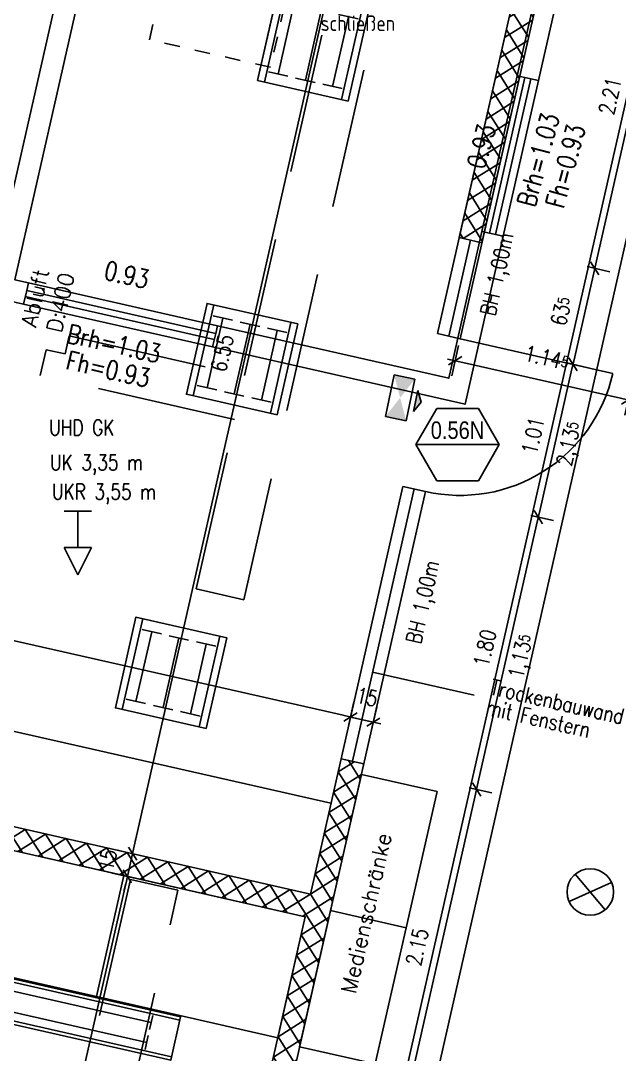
# Model space of a CAD drawing. Header units: metres. Extents: x -7 to 99688, y -10762 to -90.
# Drawn here: x 82.5 to 86.36, y -138.76 to -132.1 of the extents above; entities that cross this region are included whole.
import ezdxf
from ezdxf.enums import TextEntityAlignment as Align

# ---------------------------------------------------------------- set-up
doc = ezdxf.new("R2010")
doc.units = ezdxf.units.M
doc.header["$LTSCALE"] = 0.03
doc.linetypes.add('GESTRICHELT', pattern=[9, 6, -3])
doc.linetypes.add('GESTRICHELT2', pattern=[4.5, 3, -1.5])
doc.layers.get('0').update_dxf_attribs({"linetype": 'CONTINUOUS'})
doc.layers.get('Defpoints').update_dxf_attribs({"linetype": 'CONTINUOUS'})
for name, color, linetype in [('A_abriss', 44, '_ABBRUCH'), ('A_bemaßung', 2, 'CONTINUOUS'), ('A_Deckenplan', 8, 'CONTINUOUS'), ('A_EINBAUTEN', 3, 'CONTINUOUS'), ('A_möbel_neu', 1, 'CONTINUOUS'), ('A_NR_TÜR', 1, 'CONTINUOUS'), ('A_schraffur', 10, 'CONTINUOUS'), ('A_text', 5, 'CONTINUOUS'), ('A_trockenbau', 2, 'CONTINUOUS'), ('A_Tuer_neu', 1, 'CONTINUOUS'), ('A_Tuernummer_neu', 10, 'CONTINUOUS'), ('A_TXT-TUER', 1, 'CONTINUOUS'), ('A_verdeckt', 8, 'GESTRICHELT2'), ('CKMA0002', 2, 'CONTINUOUS'), ('E__LEUCHTEN', 6, 'CONTINUOUS')]:
    doc.layers.add(name, color=color, linetype=linetype)
doc.styles.add('arial-n', font='ARIALN.TTF')
doc.styles.add('NORM', font='simplex.shx', dxfattribs={"width": 0.7, "bigfont": 'bigfont.shx'})
doc.styles.add('PITSIMP8', font='PITSIMP8.SHX')
doc.styles.add('SIMPLEX', font='simplex.shx', dxfattribs={"width": 0.8, "height": 0.1})
doc.styles.get("Standard").update_dxf_attribs({"font": 'txt', "height": 1})
doc.linetypes.add('_ABBRUCH', pattern='A,25,[101,cadkon.shx,S=3.5,R=0,X=0,Y=0],25', length=50)
doc.dimstyles.get("Standard").update_dxf_attribs({"dimtxt": 0.1, "dimasz": 0.05, "dimexe": 0.1, "dimexo": 0, "dimgap": 0.1, "dimtad": 1, "dimdec": 4, "dimrnd": 0.0025, "dimzin": 0, "dimdsep": 46, "dimtxsty": 'SIMPLEX', "dimblk": 'DIMCROSS', "dimblk1": 'DIMCROSS', "dimblk2": 'DIMCROSS', "dimsah": 1, "dimcen": 2.5, "dimdle": 0.025, "dimclrd": 1, "dimclre": 1, "dimclrt": 6, "dimadec": 0, "dimazin": 0, "dimtfac": 1, "dimtdec": 4, "dimtix": 1, "dimtmove": 2, "dimatfit": 3, "dimfxl": 1, "dimtvp": 1, "dimtolj": 1, "dimtzin": 0, "dimarcsym": 0})

# ---------------------------------------------------------------- blocks, each defined once
blk = doc.blocks.new('DIMCROSS')
at = {"color": 0, "linetype": 'ByBlock'}
blk.add_line((-1, 0), (1, 0), dxfattribs=at)
at = {"linetype": 'ByBlock'}
blk.add_line((-0.707107, -0.707107), (0.707107, 0.707107), dxfattribs=at)
blk = doc.blocks.new('*D64')
at = {"layer": 'CKMA0002', "color": 1, "lineweight": -2}
for p, q in [((85.3893, -137.0411), (85.5355, -137.0742)), ((84.9735, -139.1001), (85.427, -137.1009))]:
    blk.add_line(p, q, dxfattribs=at)
at = {"layer": 'Defpoints', "color": 0}
for p in [(84.564, -136.8539), (85.438, -137.0521), (84.0885, -138.9506)]:
    blk.add_point(p, dxfattribs=at)
at = {"layer": 'CKMA0002', "color": 1, "lineweight": -2, "xscale": 0.05, "yscale": 0.05, "zscale": 0.05}
for p, rotation in [((85.438, -137.0521), 77.22175437981893), ((84.9625, -139.1489), 257.2217543798189)]:
    blk.add_blockref('DIMCROSS', p, dxfattribs=dict(at, rotation=rotation))
at = {"layer": 'CKMA0002', "color": 3, "insert": (85.054, -138.0673), "char_height": 0.1, "attachment_point": 5, "rotation": 77.22175, "style": 'SIMPLEX'}
blk.add_mtext('\\A1;2.15{\\A1\\H0.7x\\S;}', dxfattribs=at)
blk = doc.blocks.new('*D65')
at = {"layer": 'A_Tuer_neu', "color": 1, "lineweight": -2}
for p, q in [((85.7874, -135.2856), (85.9337, -135.3188)), ((85.4491, -137.0033), (85.8251, -135.3455))]:
    blk.add_line(p, q, dxfattribs=at)
at = {"layer": 'Defpoints', "color": 0}
for p in [(84.9621, -135.0985), (85.8361, -135.2967), (84.564, -136.8539)]:
    blk.add_point(p, dxfattribs=at)
at = {"layer": 'A_Tuer_neu', "color": 1, "lineweight": -2, "xscale": 0.05, "yscale": 0.05, "zscale": 0.05}
for p, rotation in [((85.8361, -135.2967), 77.22175437981893), ((85.438, -137.0521), 257.2217543798189)]:
    blk.add_blockref('DIMCROSS', p, dxfattribs=dict(at, rotation=rotation))
at = {"layer": 'A_Tuer_neu', "color": 3, "insert": (85.4908, -136.1412), "char_height": 0.1, "attachment_point": 5, "rotation": 77.22175, "style": 'SIMPLEX'}
blk.add_mtext('\\A1;1.80', dxfattribs=at)
blk = doc.blocks.new('*D66')
at = {"layer": 'A_Tuer_neu', "color": 1, "lineweight": -2}
for p, q in [((86.0108, -134.3006), (86.1571, -134.3338)), ((85.8472, -135.2479), (86.0485, -134.3605))]:
    blk.add_line(p, q, dxfattribs=at)
at = {"layer": 'Defpoints', "color": 0}
for p in [(85.1855, -134.1135), (86.0595, -134.3117), (84.9621, -135.0985)]:
    blk.add_point(p, dxfattribs=at)
at = {"layer": 'A_Tuer_neu', "color": 1, "lineweight": -2, "xscale": 0.05, "yscale": 0.05, "zscale": 0.05}
for p, rotation in [((86.0595, -134.3117), 77.22175437981893), ((85.8361, -135.2967), 257.2217543798189)]:
    blk.add_blockref('DIMCROSS', p, dxfattribs=dict(at, rotation=rotation))
at = {"layer": 'A_Tuer_neu', "color": 3, "insert": (85.8015, -134.771), "char_height": 0.1, "attachment_point": 5, "rotation": 77.22175, "style": 'SIMPLEX'}
blk.add_mtext('\\A1;1.01', dxfattribs=at)
blk = doc.blocks.new('*D67')
at = {"layer": 'CKMA0002', "color": 1, "lineweight": -2}
for p, q in [((86.1512, -133.6815), (86.2975, -133.7147)), ((86.0706, -134.2629), (86.1889, -133.7414))]:
    blk.add_line(p, q, dxfattribs=at)
at = {"layer": 'Defpoints', "color": 0}
for p in [(85.3259, -133.4944), (86.1999, -133.6926), (85.1855, -134.1135)]:
    blk.add_point(p, dxfattribs=at)
at = {"layer": 'CKMA0002', "color": 1, "lineweight": -2, "xscale": 0.05, "yscale": 0.05, "zscale": 0.05}
for p, rotation in [((86.1999, -133.6926), 77.22175437981893), ((86.0595, -134.3117), 257.2217543798189)]:
    blk.add_blockref('DIMCROSS', p, dxfattribs=dict(at, rotation=rotation))
at = {"layer": 'CKMA0002', "color": 3, "insert": (85.9834, -133.969), "char_height": 0.1, "attachment_point": 5, "rotation": 77.22175, "style": 'SIMPLEX'}
blk.add_mtext('\\A1;63{\\A1\\H0.7x\\S5;}', dxfattribs=at)
blk = doc.blocks.new('*D68')
at = {"layer": 'CKMA0002', "color": 1, "lineweight": -2}
for p, q in [((86.5912, -131.5152), (86.7863, -131.5594)), ((86.211, -133.6438), (86.6777, -131.5861))]:
    blk.add_line(p, q, dxfattribs=at)
at = {"layer": 'Defpoints', "color": 0}
for p in [(85.8148, -131.3391), (86.6887, -131.5373), (85.3259, -133.4944)]:
    blk.add_point(p, dxfattribs=at)
at = {"layer": 'CKMA0002', "color": 1, "lineweight": -2, "xscale": 0.05, "yscale": 0.05, "zscale": 0.05}
for p, rotation in [((86.6887, -131.5373), 77.22175437981893), ((86.1999, -133.6926), 257.2217543798189)]:
    blk.add_blockref('DIMCROSS', p, dxfattribs=dict(at, rotation=rotation))
at = {"layer": 'CKMA0002', "color": 3, "insert": (86.2981, -132.5818), "char_height": 0.1, "attachment_point": 5, "rotation": 77.22175, "style": 'SIMPLEX'}
blk.add_mtext('\\A1;2.21{\\A1\\H0.7x\\S;}', dxfattribs=at)
blk = doc.blocks.new('*D69')
at = {"layer": 'CKMA0002', "color": 1, "lineweight": -2}
for p, q in [((79, -135.4121), (79.0442, -135.2171)), ((79.0709, -135.3257), (84.5763, -136.5743)), ((84.614, -136.6341), (84.6471, -136.4878))]:
    blk.add_line(p, q, dxfattribs=at)
at = {"layer": 'Defpoints', "color": 0}
for p in [(78.8849, -135.9196), (84.625, -136.5853), (84.4989, -137.1416)]:
    blk.add_point(p, dxfattribs=at)
at = {"layer": 'CKMA0002', "color": 1, "lineweight": -2, "xscale": 0.05, "yscale": 0.05, "zscale": 0.05}
for p, rotation in [((79.0221, -135.3146), 167.2217543798648), ((84.625, -136.5853), 347.2217543798648)]:
    blk.add_blockref('DIMCROSS', p, dxfattribs=dict(at, rotation=rotation))
at = {"layer": 'CKMA0002', "color": 3, "insert": (81.8567, -135.8037), "char_height": 0.1, "attachment_point": 5, "rotation": 347.22175, "style": 'SIMPLEX'}
blk.add_mtext('\\A1;5.74{\\A1\\H0.7x\\S5;}', dxfattribs=at)
blk = doc.blocks.new('*D70')
at = {"layer": 'A_Tuer_neu', "color": 1, "lineweight": -2}
for p, q in [((84.7935, -136.521), (84.7492, -136.716)), ((84.625, -136.5853), (84.625, -136.5853)), ((84.625, -136.5853), (84.625, -136.5853)), ((84.625, -136.5853), (84.7713, -136.6185))]:
    blk.add_line(p, q, dxfattribs=at)
at = {"layer": 'Defpoints', "color": 0}
for p in [(85.1085, -135.1317), (84.7713, -136.6185), (84.4989, -137.1416)]:
    blk.add_point(p, dxfattribs=at)
at = {"layer": 'A_Tuer_neu', "color": 1, "lineweight": -2, "xscale": 0.05, "yscale": 0.05, "zscale": 0.05}
for p, rotation in [((84.625, -136.5853), 347.2217543798648), ((84.7713, -136.6185), 167.2217543798648)]:
    blk.add_blockref('DIMCROSS', p, dxfattribs=dict(at, rotation=rotation))
at = {"layer": 'A_Tuer_neu', "color": 3, "insert": (84.7314, -136.4556), "char_height": 0.1, "attachment_point": 5, "rotation": 347.22175, "style": 'SIMPLEX'}
blk.add_mtext('\\A1;15{\\A1\\H0.7x\\S;}', dxfattribs=at)
blk = doc.blocks.new('*D71')
at = {"layer": 'A_Tuer_neu', "color": 1, "lineweight": -2}
for p, q in [((78.0124, -139.7658), (77.9682, -139.9609)), ((78.0391, -139.8744), (83.5445, -141.123)), ((83.6044, -141.0853), (83.5712, -141.2316))]:
    blk.add_line(p, q, dxfattribs=at)
at = {"layer": 'Defpoints', "color": 0}
for p in [(78.2975, -138.5089), (83.8894, -139.8284), (83.5933, -141.1341)]:
    blk.add_point(p, dxfattribs=at)
at = {"layer": 'A_Tuer_neu', "color": 1, "lineweight": -2, "xscale": 0.05, "yscale": 0.05, "zscale": 0.05}
for p, rotation in [((77.9903, -139.8633), 167.2217543798648), ((83.5933, -141.1341), 347.2217543798648)]:
    blk.add_blockref('DIMCROSS', p, dxfattribs=dict(at, rotation=rotation))
at = {"layer": 'A_Tuer_neu', "color": 3, "insert": (80.825, -140.3524), "char_height": 0.1, "attachment_point": 5, "rotation": 347.22175, "style": 'SIMPLEX'}
blk.add_mtext('\\A1;5.74{\\A1\\H0.7x\\S5;}', dxfattribs=at)
blk = doc.blocks.new('*D73')
at = {"layer": 'CKMA0002', "color": 1, "lineweight": -2}
for p, q in [((83.2346, -137.6239), (83.0884, -137.5908)), ((82.0911, -142.4403), (83.1748, -137.6616)), ((82.1775, -142.5112), (81.9825, -142.4669))]:
    blk.add_line(p, q, dxfattribs=at)
at = {"layer": 'Defpoints', "color": 0}
for p in [(83.1859, -137.6129), (84.3181, -137.8696), (83.2609, -142.7569)]:
    blk.add_point(p, dxfattribs=at)
at = {"layer": 'CKMA0002', "color": 1, "lineweight": -2, "xscale": 0.05, "yscale": 0.05, "zscale": 0.05}
for p, rotation in [((83.1859, -137.6129), 77.2217543797739), ((82.08, -142.489), 257.2217543797739)]:
    blk.add_blockref('DIMCROSS', p, dxfattribs=dict(at, rotation=rotation))
at = {"layer": 'CKMA0002', "color": 6, "insert": (82.4867, -140.0178), "char_height": 0.1, "attachment_point": 5, "rotation": 77.22175, "style": 'SIMPLEX'}
blk.add_mtext('\\A1;5.00{\\A1\\H0.7x\\S;}', dxfattribs=at)
blk = doc.blocks.new('*D74')
at = {"layer": 'CKMA0002', "color": 1, "lineweight": -2}
for p, q in [((83.2301, -137.4178), (83.2412, -137.3691)), ((83.2678, -137.4776), (83.1215, -137.4445)), ((83.1859, -137.6129), (83.2191, -137.4666)), ((83.1748, -137.6616), (83.1638, -137.7104))]:
    blk.add_line(p, q, dxfattribs=at)
at = {"layer": 'Defpoints', "color": 0}
for p in [(83.2191, -137.4666), (84.3661, -137.7267), (84.3181, -137.8696)]:
    blk.add_point(p, dxfattribs=at)
at = {"layer": 'CKMA0002', "color": 1, "lineweight": -2, "xscale": 0.05, "yscale": 0.05, "zscale": 0.05}
for p, rotation in [((83.2191, -137.4666), 257.2217543797739), ((83.1859, -137.6129), 77.2217543797739)]:
    blk.add_blockref('DIMCROSS', p, dxfattribs=dict(at, rotation=rotation))
at = {"layer": 'CKMA0002', "color": 6, "insert": (83.0562, -137.5066), "char_height": 0.1, "attachment_point": 5, "rotation": 77.22175, "style": 'SIMPLEX'}
blk.add_mtext('\\A1;15{\\A1\\H0.7x\\S;}', dxfattribs=at)
blk = doc.blocks.new('*D75')
at = {"layer": 'CKMA0002', "color": 1, "lineweight": -2}
for p, q in [((84.7653, -131.1011), (84.5702, -131.0568)), ((83.2301, -137.4178), (84.6567, -131.1277))]:
    blk.add_line(p, q, dxfattribs=at)
at = {"layer": 'Defpoints', "color": 0}
for p in [(84.6677, -131.079), (85.8148, -131.3391), (84.3661, -137.7267)]:
    blk.add_point(p, dxfattribs=at)
at = {"layer": 'CKMA0002', "color": 1, "lineweight": -2, "xscale": 0.05, "yscale": 0.05, "zscale": 0.05}
for p, rotation in [((84.6677, -131.079), 77.2217543797739), ((83.2191, -137.4666), 257.2217543797739)]:
    blk.add_blockref('DIMCROSS', p, dxfattribs=dict(at, rotation=rotation))
at = {"layer": 'CKMA0002', "color": 6, "insert": (83.7971, -134.2396), "char_height": 0.1, "attachment_point": 5, "rotation": 77.22175, "style": 'SIMPLEX'}
blk.add_mtext('\\A1;6.55{\\A1\\H0.7x\\S;}', dxfattribs=at)
blk = doc.blocks.new('2DEL_082')
for p, q in [((-0.5, 0.5), (0.5, 0.5)), ((-0.5, 0.425), (0.5, 0.425)), ((-0.384, 0.407), (-0.384, 0.193)), ((0.384, 0.407), (0.384, 0.193)), ((-0.384, 0.3), (0.384, 0.3)), ((-0.384, 0.107), (-0.384, -0.107)), ((-0.384, 0), (0.384, 0)), ((0.384, 0.107), (0.384, -0.107)), ((-0.384, -0.193), (-0.384, -0.407)), ((0.384, -0.193), (0.384, -0.407)), ((-0.384, -0.3), (0.384, -0.3)), ((-0.5, -0.425), (0.5, -0.425))]:
    blk.add_line(p, q)
blk.add_lwpolyline([(-0.5, -0.5), (0.5, -0.5), (0.5, 0.5), (-0.5, 0.5)], close=True)
at = {"style": 'PITSIMP8', "flags": 9}
for tag, p in [('RAUM/GRUPPE', (-0.03, 0.159)), ('BEZEICHNUNG', (-0.03, 0.179)), ('POS.NR.G-LV', (-0.03, 0.139)), ('FABRIKAT', (-0.03, 0.119)), ('VOLUMENSTROM', (-0.03, 0.039)), ('DRUCK/-STUFE', (-0.03, 0.019)), ('ANSCHLUSS', (-0.03, -0.001)), ('KENNUNG', (-0.03, 0.079)), ('LEISTUNG', (-0.03, 0.059)), ('TYP', (-0.03, 0.099)), ('TEMPERATUR', (-0.03, -0.061)), ('SCHUTZART', (-0.03, -0.101)), ('DREHZAHL', (-0.03, -0.081)), ('GROESSE', (-0.03, -0.021)), ('DN', (-0.03, -0.041)), ('SPANNUNG/FREQUENZ', (-0.03, -0.121)), ('GEWICHT', (-0.03, -0.141)), ('FREI', (-0.03, -0.161)), ('FREI', (-0.03, -0.181)), ('FREI', (-0.03, -0.201))]:
    blk.add_attdef(tag, text='', height=0.01, dxfattribs=at).set_placement(p, align=Align.MIDDLE)
blk = doc.blocks.new('PU1')
at = {"color": 3}
for p, q in [((-118.6, -55.3), (-118.6, 69.7)), ((-118.6, 69.7), (131.4, 69.7)), ((131.4, -55.3), (131.4, 69.7)), ((-118.6, -55.3), (131.4, -55.3)), ((-56.1, -86.6), (68.9, -86.6)), ((6.4, -117.8), (-56.1, -86.6)), ((6.4, -117.8), (68.9, -86.6))]:
    blk.add_line(p, q, dxfattribs=at)
for points in [[(-118.6, 69.7), (-118.6, -55.3), (131.4, -55.3), (131.4, 69.7)], [(68.9, -86.6), (-56.1, -86.6), (6.4, -117.8)]]:
    blk.add_solid(points, dxfattribs=at)
blk = doc.blocks.new('2DEL_465')
for p, q in [((-0.5, 0.5), (0.5, 0.5)), ((-0.5, 0.425), (0.5, 0.425)), ((-0.3844, 0.0694), (-0.3844, 0.3894)), ((0.3844, 0.0694), (0.3844, 0.3894)), ((-0.3844, 0.2294), (0.3844, 0.2294)), ((-0.3844, -0.0694), (-0.3844, -0.3894)), ((0.3844, -0.0694), (0.3844, -0.3894)), ((-0.3844, -0.2294), (0.3844, -0.2294)), ((-0.5, -0.425), (0.5, -0.425))]:
    blk.add_line(p, q)
blk.add_lwpolyline([(-0.5, -0.5), (0.5, -0.5), (0.5, 0.5), (-0.5, 0.5)], close=True)
at = {"style": 'PITSIMP8', "flags": 9}
for tag, p in [('BEZEICHNUNG', (-0.0298, 0.1793)), ('RAUM/GRUPPE', (-0.0298, 0.1593)), ('POS.NR.G-LV', (-0.0298, 0.1393)), ('FABRIKAT', (-0.0298, 0.1193)), ('TYP', (-0.0298, 0.0993)), ('VOLUMENSTROM', (-0.0298, 0.0393)), ('KENNUNG', (-0.0298, 0.0793)), ('LEISTUNG', (-0.0298, 0.0593)), ('DRUCK/-STUFE', (-0.0298, 0.0193)), ('ANSCHLUSS', (-0.0298, -0.0007)), ('GROESSE', (-0.0298, -0.0207)), ('DN', (-0.0298, -0.0407)), ('TEMPERATUR', (-0.0298, -0.0607)), ('DREHZAHL', (-0.0298, -0.0807)), ('SPANNUNG/FREQUENZ', (-0.0298, -0.1207)), ('SCHUTZART', (-0.0298, -0.1007)), ('GEWICHT', (-0.0298, -0.1407)), ('FREI', (-0.0298, -0.1607)), ('FREI', (-0.0298, -0.1807)), ('FREI', (-0.0298, -0.2007))]:
    blk.add_attdef(tag, text='', height=0.01, dxfattribs=at).set_placement(p, align=Align.MIDDLE)
blk = doc.blocks.new('I541')
for p, q in [((-2.4, -1.8), (2.4, 1.8)), ((-2.4, 1.8), (2.4, -1.8))]:
    blk.add_line(p, q)
blk.add_circle((0, 0), 3)
blk = doc.blocks.new('Keller_bibo')
at = {"layer": 'A_verdeckt', "linetype": 'GESTRICHELT', "ltscale": 5}
for points in [[(85.0095, -231.0994), (83.9366, -235.8292), (83.6294, -235.7596), (83.8772, -234.6673), (82.624, -234.383), (82.6616, -234.2173), (82.7835, -234.2449), (82.8101, -234.1279), (83.9413, -234.3845), (84.7011, -231.0346)], [(83.1624, -239.2425), (83.5119, -237.7016), (83.2047, -237.632), (82.8552, -239.1728), (83.1624, -239.2425)]]:
    blk.add_lwpolyline(points, dxfattribs=at)
blk = doc.blocks.new('Tür-Nr')
at = {"layer": 'A_NR_TÜR'}
for p, q in [((-0.0573, -108.8652), (0.0772, -108.6321)), ((0.0772, -108.6321), (0.3468, -108.6321)), ((0.4812, -108.8652), (0.3468, -108.6321)), ((-0.0573, -108.8652), (0.4812, -108.8652)), ((-0.0573, -108.8652), (0.0772, -109.0983)), ((0.4812, -108.8652), (0.3468, -109.0983)), ((0.0772, -109.0983), (0.3468, -109.0983))]:
    blk.add_line(p, q, dxfattribs=at)
at = {"layer": 'A_TXT-TUER', "style": 'arial-n', "flags": 4}
blk.add_attdef('TÜR-NR.', text='', height=0.1129, dxfattribs=at).set_placement((0.2114, -108.7723), align=Align.MIDDLE_CENTER)
at = {"layer": 'A_TXT-TUER', "style": 'NORM', "width": 0.7}
for tag, flags, p in [('BRANDSCHUTZ', 4, (0.2287, -108.9809)), ('DIN', 5, (0.214, -109.1983)), ('ABMESSUNG', 5, (0.214, -109.3327)), ('MATERIAL', 5, (0.214, -109.4671)), ('WANDART', 5, (0.214, -109.6015)), ('ZARGE', 5, (0.214, -109.7359)), ('SCHLOSS', 5, (0.214, -109.8703)), ('BESCHLÄGE', 5, (0.214, -110.0047)), ('SONSTIGES', 5, (0.214, -110.1391))]:
    blk.add_attdef(tag, text='', height=0.0784, dxfattribs=dict(at, flags=flags)).set_placement(p, align=Align.MIDDLE_CENTER)
blk = doc.blocks.new('*D213')
at = {"layer": 'CKMA0002', "color": 1, "lineweight": -2}
for p, q in [((85.3221, -134.1911), (85.2778, -134.3861)), ((85.3487, -134.2997), (86.3666, -134.5305)), ((86.4264, -134.4928), (86.3933, -134.6391))]:
    blk.add_line(p, q, dxfattribs=at)
at = {"layer": 'Defpoints', "color": 0}
for p in [(85.4974, -133.4179), (86.6018, -133.7197), (86.4154, -134.5416)]:
    blk.add_point(p, dxfattribs=at)
at = {"layer": 'CKMA0002', "color": 1, "lineweight": -2, "xscale": 0.05, "yscale": 0.05, "zscale": 0.05}
for p, rotation in [((85.2999, -134.2886), 167.2217543798609), ((86.4154, -134.5416), 347.2217543798609)]:
    blk.add_blockref('DIMCROSS', p, dxfattribs=dict(at, rotation=rotation))
at = {"layer": 'CKMA0002', "color": 3, "insert": (85.8908, -134.2688), "char_height": 0.1, "attachment_point": 5, "rotation": 347.22175, "style": 'SIMPLEX'}
blk.add_mtext('\\A1;1.14{\\A1\\H0.7x\\S5;}', dxfattribs=at)

msp = doc.modelspace()

# ---------------------------------------------------------------- hatches: boundary and pattern name
at = {"layer": 'A_schraffur'}
h = msp.add_hatch(dxfattribs=at)
h.set_pattern_fill('ANSI37', color=256, scale=0.03, style=0)
h.set_pattern_definition([(32.2216, (90.0803, -134.57253), (-0.0507869, 0.0805807), []), (122.2216, (90.0803, -134.57253), (-0.0805807, -0.0507869), [])])
h.paths.add_polyline_path([(85.32613, -133.49442), (85.47241, -133.5276), (85.96134, -131.37235), (85.94608, -131.36889), (85.81512, -131.33918)])
h = msp.add_hatch(dxfattribs=at)
h.set_pattern_fill('ANSI37', color=256, scale=0.03, style=0)
h.set_pattern_definition([(212.2218, (84.36615, -137.72674), (0.050787, -0.0805806), []), (302.2218, (84.36615, -137.72674), (0.0805806, 0.050787), [])])
h.paths.add_polyline_path([(78.73001, -136.60231), (79.31515, -136.73501), (82.38248, -137.43067), (82.38248, -137.43067), (83.1627, -137.60764), (84.33296, -137.87303), (84.15601, -138.65319), (84.15601, -138.65319), (84.08854, -138.95066), (84.23482, -138.98383), (84.29679, -138.71065), (84.29676, -138.71064), (84.49584, -137.83293), (84.69492, -136.95523), (84.69494, -136.95523), (84.71039, -136.88709), (84.56411, -136.85391), (84.36615, -137.72674), (78.76319, -136.45602)])

# ---------------------------------------------------------------- linework, layer by layer
at = {"layer": 'A_abriss', "ltscale": 0.3}
for p, q in [((85.94608, -131.36889), (85.70056, -132.45131)), ((85.83711, -132.4823), (86.08262, -131.39986)), ((85.47273, -133.45573), (85.70056, -132.45131)), ((85.70056, -132.45131), (85.74935, -132.46236)), ((85.52151, -133.46681), (85.74935, -132.46236)), ((85.56051, -133.47563), (85.78834, -132.47122)), ((85.60927, -133.4867), (85.83711, -132.4823)), ((85.74935, -132.46236), (85.83711, -132.4823)), ((82.54722, -133.78678), (83.76618, -134.06325)), ((82.53617, -133.8355), (83.75515, -134.112)), ((82.51627, -133.92328), (83.73522, -134.19976)), ((82.52732, -133.87451), (83.74629, -134.15102))]:
    msp.add_line(p, q, dxfattribs=at)
for points in [[(82.74761, -131.86362), (82.32295, -133.73588), (80.54813, -133.33334), (80.51716, -133.46986), (82.51627, -133.92328), (82.53617, -133.8355), (82.54722, -133.78678), (82.45946, -133.76685), (82.88412, -131.89459), (82.74761, -131.86362)], [(83.75515, -134.112), (83.73522, -134.19976), (85.36376, -134.56914), (85.60927, -133.4867), (85.52151, -133.46681), (85.47272, -133.45574), (85.25819, -134.40166), (83.76618, -134.06325), (83.75515, -134.112)]]:
    msp.add_lwpolyline(points, dxfattribs=at)
at = {"layer": 'A_bemaßung'}
for p, q in [((82.77801, -135.25865), (82.95448, -135.25865)), ((82.86625, -135.25865), (82.86625, -135.49175)), ((82.77801, -135.49175), (82.95448, -135.49175)), ((82.77801, -135.49175), (82.86625, -135.66821)), ((82.95448, -135.49175), (82.86625, -135.66821))]:
    msp.add_line(p, q, dxfattribs=at)
at = {"layer": 'A_Deckenplan'}
for points in [[(94.59127, -134.06574), (86.48897, -132.22819), (84.59009, -140.60088), (92.68179, -142.43602)], [(94.3414, -134.21415), (86.63978, -132.46747), (84.82937, -140.45006), (92.53104, -142.19648)]]:
    msp.add_lwpolyline(points, close=True, dxfattribs=at)
at = {"layer": 'A_EINBAUTEN', "linetype": 'GESTRICHELT2'}
for p, q in [((83.32837, -132.21965), (83.50533, -131.43947)), ((84.28551, -131.61644), (84.10855, -132.39662)), ((84.10855, -132.39662), (83.32837, -132.21965))]:
    msp.add_line(p, q, dxfattribs=at)
at = {"layer": 'A_möbel_neu'}
msp.add_line((78.8959, -135.87088), (84.49885, -137.1416), dxfattribs=at)
for points in [[(84.69492, -136.95523), (85.18253, -137.06583), (84.98345, -137.94353), (84.49584, -137.83293)], [(82.38248, -137.43067), (82.20554, -138.21086), (82.98575, -138.3878), (83.1627, -137.60764)], [(83.16268, -137.60763), (82.98573, -138.3878), (84.15601, -138.65319), (84.33296, -137.87303)], [(84.49584, -137.83293), (84.98345, -137.94353), (84.78437, -138.82124), (84.29676, -138.71064)]]:
    msp.add_lwpolyline(points, close=True, dxfattribs=at)
at = {"layer": 'A_text'}
msp.add_line((84.76754, -136.29606), (85.42238, -136.44457), dxfattribs=at)
at = {"layer": 'A_trockenbau'}
for p, q in [((85.32613, -133.49442), (85.81512, -131.33918)), ((85.96134, -131.37235), (85.47253, -133.52763)), ((85.47238, -133.52759), (85.32609, -133.49442)), ((78.76319, -136.45602), (84.36615, -137.72674)), ((78.73001, -136.60231), (84.33296, -137.87303)), ((84.71043, -136.8871), (84.56406, -136.8539))]:
    msp.add_line(p, q, dxfattribs=at)
at = {"layer": 'A_Tuer_neu'}
for p, q in [((85.18569, -134.11352), (85.81505, -131.33917)), ((85.33197, -134.1467), (85.96134, -131.37235)), ((85.39923, -133.51101), (85.25883, -134.13011)), ((85.33197, -134.1467), (85.18569, -134.11352)), ((85.33194, -134.14669), (86.31692, -134.37008)), ((84.36615, -137.72674), (84.96226, -135.0985)), ((85.0354, -135.11509), (84.63724, -136.8705)), ((85.10855, -135.13168), (84.96226, -135.0985)), ((84.03575, -139.86154), (85.10855, -135.13168)), ((83.88946, -139.82836), (84.33296, -137.87303))]:
    msp.add_line(p, q, dxfattribs=at)
msp.add_arc((85.33194, -134.14669), 1.01, 257.21974, 347.221754, dxfattribs=at)

# ---------------------------------------------------------------- block references
at = {"layer": 'A_Tuernummer_neu'}
ref = msp.add_blockref('Tür-Nr', (85.10327, -25.96385), dxfattribs=at)
ref.add_attrib('TÜR-NR.', '0.56N', dxfattribs={"layer": 'A_TXT-TUER', "height": 0.112896, "style": 'arial-n'}).set_placement((85.31462, -134.73619), align=Align.MIDDLE_CENTER)
at = {"layer": 'A_verdeckt', "linetype": 'GESTRICHELT'}
msp.add_blockref('Keller_bibo', (0, 100), dxfattribs=at)
at = {"layer": 'E__LEUCHTEN', "xscale": 0.5999999999999961, "yscale": 0.5999999999999943, "zscale": 0.6, "rotation": 77.22175437978267}
for p in [(84.38436, -132.25588), (83.92576, -134.27798), (83.46716, -136.30007)]:
    msp.add_blockref('2DEL_082', p, dxfattribs=at)
at = {"layer": 'E__LEUCHTEN', "color": 7, "xscale": 0.001099999999993193, "yscale": 0.001100000000008095, "zscale": 0.0011, "rotation": 78.2242755463839}
msp.add_blockref('PU1', (84.95106, -134.53591), dxfattribs=at)
at = {"layer": 'E__LEUCHTEN', "color": 2, "xscale": -0.05000000000000146, "yscale": 0.05000000000001137, "zscale": 0.05, "rotation": 347.2257759620288}
msp.add_blockref('I541', (86.17099, -137.7131), dxfattribs=at)
at = {"layer": 'E__LEUCHTEN', "color": 1, "linetype": 'Continuous', "xscale": 1.525999999999994, "yscale": 0.2870000000000061, "zscale": 1.526, "rotation": 347.2263601589551}
msp.add_blockref('2DEL_465', (82.7526, -138.48877), dxfattribs=at)

# ---------------------------------------------------------------- texts
at = {"layer": 'A_abriss', "ltscale": 0.3, "style": 'SIMPLEX', "width": 0.8}
for s, rotation, p in [('Brh=1.03', 74.8, (85.83584, -132.99316)), ('0.93', 74.8, (85.46844, -132.90602)), ('Fh=0.93', 74.8, (86.0114, -133.03299)), ('0.93', 347.2, (83.18102, -133.73429)), ('Brh=1.03', 347.2, (83.09919, -134.17855)), ('Fh=0.93', 347.2, (83.06187, -134.34309))]:
    msp.add_text(s, height=0.12, rotation=rotation, dxfattribs=at).set_placement(p, align=Align.MIDDLE_CENTER)
at = {"layer": 'A_Deckenplan', "color": 5, "linetype": 'GESTRICHELT', "insert": (82.499, -134.0561), "char_height": 0.1, "width": 1, "attachment_point": 1, "rotation": 77.223765}
msp.add_mtext('{\\Fsimplex.shx;Abluft\\PD:400}', dxfattribs=at)
at = {"layer": 'A_text', "style": 'SIMPLEX', "width": 0.8}
for s, p in [('UHD GK', (82.68104, -134.76956)), ('UK 3,35 m', (82.68655, -134.99419)), ('UKR 3,55 m', (82.69911, -135.18256))]:
    msp.add_text(s, height=0.1, dxfattribs=at).set_placement(p)
for s, p in [('Trockenbauwand ', (85.51958, -136.43882)), ('mit Fenstern', (85.49031, -136.56786))]:
    msp.add_text(s, height=0.1, rotation=347.221754, dxfattribs=at).set_placement(p)
at = {"layer": 'A_text', "linetype": 'Continuous', "insert": (84.43228, -131.89647), "char_height": 0.1, "width": 1, "attachment_point": 1, "style": 'SIMPLEX'}
msp.add_mtext('Deckenöffnung schließen', dxfattribs=at)
at = {"layer": 'A_text', "linetype": 'Continuous', "insert": (84.55996, -138.35309), "char_height": 0.1, "width": 1, "attachment_point": 1, "rotation": 77.221754}
msp.add_mtext('{\\Fsimplex.shx;Medienschränke}', dxfattribs=at)
at = {"layer": 'CKMA0002', "color": 6, "style": 'SIMPLEX', "width": 0.8}
for p in [(85.55694, -134.00707), (85.07752, -136.12097)]:
    msp.add_text('BH 1,00m', height=0.1, rotation=77.221754, dxfattribs=at).set_placement(p)
at = {"layer": 'CKMA0002', "color": 6, "char_height": 0.1, "width": 1, "attachment_point": 5, "rotation": 77.221754, "style": 'SIMPLEX'}
for s, insert in [('2,13{\\A1\\H0.7x\\S5;}', (86.04536, -134.82631)), ('1,13{\\A1\\H0.7x\\S5;}', (85.7346, -136.19652))]:
    msp.add_mtext(s, dxfattribs=dict(at, insert=insert))

# ---------------------------------------------------------------- dimensions: what is measured, and where the dimension line sits
at = {"layer": 'A_Tuer_neu'}
for base, p1, p2, angle, text, override, picture, middle in [((86.05953, -134.3117), (84.96214, -135.09847), (85.18553, -134.11349), 257.221754, '1.01', {"dimexo": 0.846191, "dimrnd": 0.005, "dimse1": 1, "dimclrt": 3}, '*D66', (85.80155, -134.77102)), ((85.83614, -135.29669), (84.56402, -136.85389), (84.96214, -135.09847), 257.221754, '1.80', {"dimexo": 0.846191, "dimrnd": 0.005, "dimse1": 1, "dimclrt": 3}, '*D65', (85.49079, -136.14122)), ((84.77134, -136.61851), (84.49885, -137.1416), (85.10855, -135.13168), 347.221754, '15{\\A1\\H0.7x\\S;}', {"dimexo": 1.424596, "dimrnd": 0.005, "dimse1": 1, "dimclrt": 3}, '*D70', (84.73135, -136.45563)), ((83.5933, -141.13407), (78.2975, -138.50886), (83.88943, -139.82835), 347.221754, '5.74{\\A1\\H0.7x\\S5;}', {"dimexo": 1.288871, "dimrnd": 0.005, "dimclrt": 3}, '*D71', (80.82498, -140.35241))]:
    dim = msp.add_linear_dim(base=base, p1=p1, p2=p2, angle=angle, text=text, dimstyle='Standard', override=override, dxfattribs=at)
    dim.commit()
    dim.dimension.update_dxf_attribs({"geometry": picture, "text_midpoint": middle})
at = {"layer": 'CKMA0002'}
for base, p1, p2, angle, text, override, picture, middle in [((84.66774, -131.07896), (84.36608, -137.72673), (85.81476, -131.3391), 77.221754, '6.55{\\A1\\H0.7x\\S;}', {"dimexo": 1.076148, "dimse1": 1}, '*D75', (83.79712, -134.2396)), ((86.68875, -131.53731), (85.32594, -133.49438), (85.81476, -131.3391), 257.221754, '2.21{\\A1\\H0.7x\\S;}', {"dimexo": 0.796179, "dimrnd": 0.005, "dimse1": 1, "dimclrt": 3}, '*D68', (86.29806, -132.58178)), ((86.41538, -134.54159), (85.49741, -133.41792), (86.60179, -133.71965), 347.221754, '1.14{\\A1\\H0.7x\\S5;}', {"dimexo": 0.792811, "dimrnd": 0.005, "dimclrt": 3}, '*D213', (85.89083, -134.26882)), ((86.19994, -133.6926), (85.18553, -134.11349), (85.32594, -133.49438), 257.221754, '63{\\A1\\H0.7x\\S5;}', {"dimexo": 0.846196, "dimrnd": 0.005, "dimse1": 1, "dimclrt": 3}, '*D67', (85.98345, -133.96898)), ((84.62501, -136.58533), (78.88487, -135.91965), (84.49885, -137.1416), 347.221754, '5.74{\\A1\\H0.7x\\S5;}', {"dimexo": 0.520405, "dimrnd": 0.005, "dimclrt": 3}, '*D69', (81.85673, -135.80368)), ((85.43802, -137.05211), (84.08849, -138.95064), (84.56402, -136.85389), 257.221754, '2.15{\\A1\\H0.7x\\S;}', {"dimexo": 0.846191, "dimrnd": 0.005, "dimse1": 1, "dimclrt": 3}, '*D64', (85.05396, -138.06731)), ((83.21906, -137.46659), (84.31805, -137.86965), (84.36608, -137.72673), 77.221754, '15{\\A1\\H0.7x\\S;}', {"dimexo": 1.126148, "dimse1": 1}, '*D74', (83.05619, -137.50656)), ((83.18588, -137.61288), (83.26092, -142.75687), (84.31805, -137.86965), 77.221754, '5.00{\\A1\\H0.7x\\S;}', {"dimexo": 1.110922}, '*D73', (82.48665, -140.01778))]:
    dim = msp.add_linear_dim(base=base, p1=p1, p2=p2, angle=angle, text=text, dimstyle='Standard', override=override, dxfattribs=at)
    dim.commit()
    dim.dimension.update_dxf_attribs({"geometry": picture, "text_midpoint": middle})

doc.saveas('drawing.dxf')
